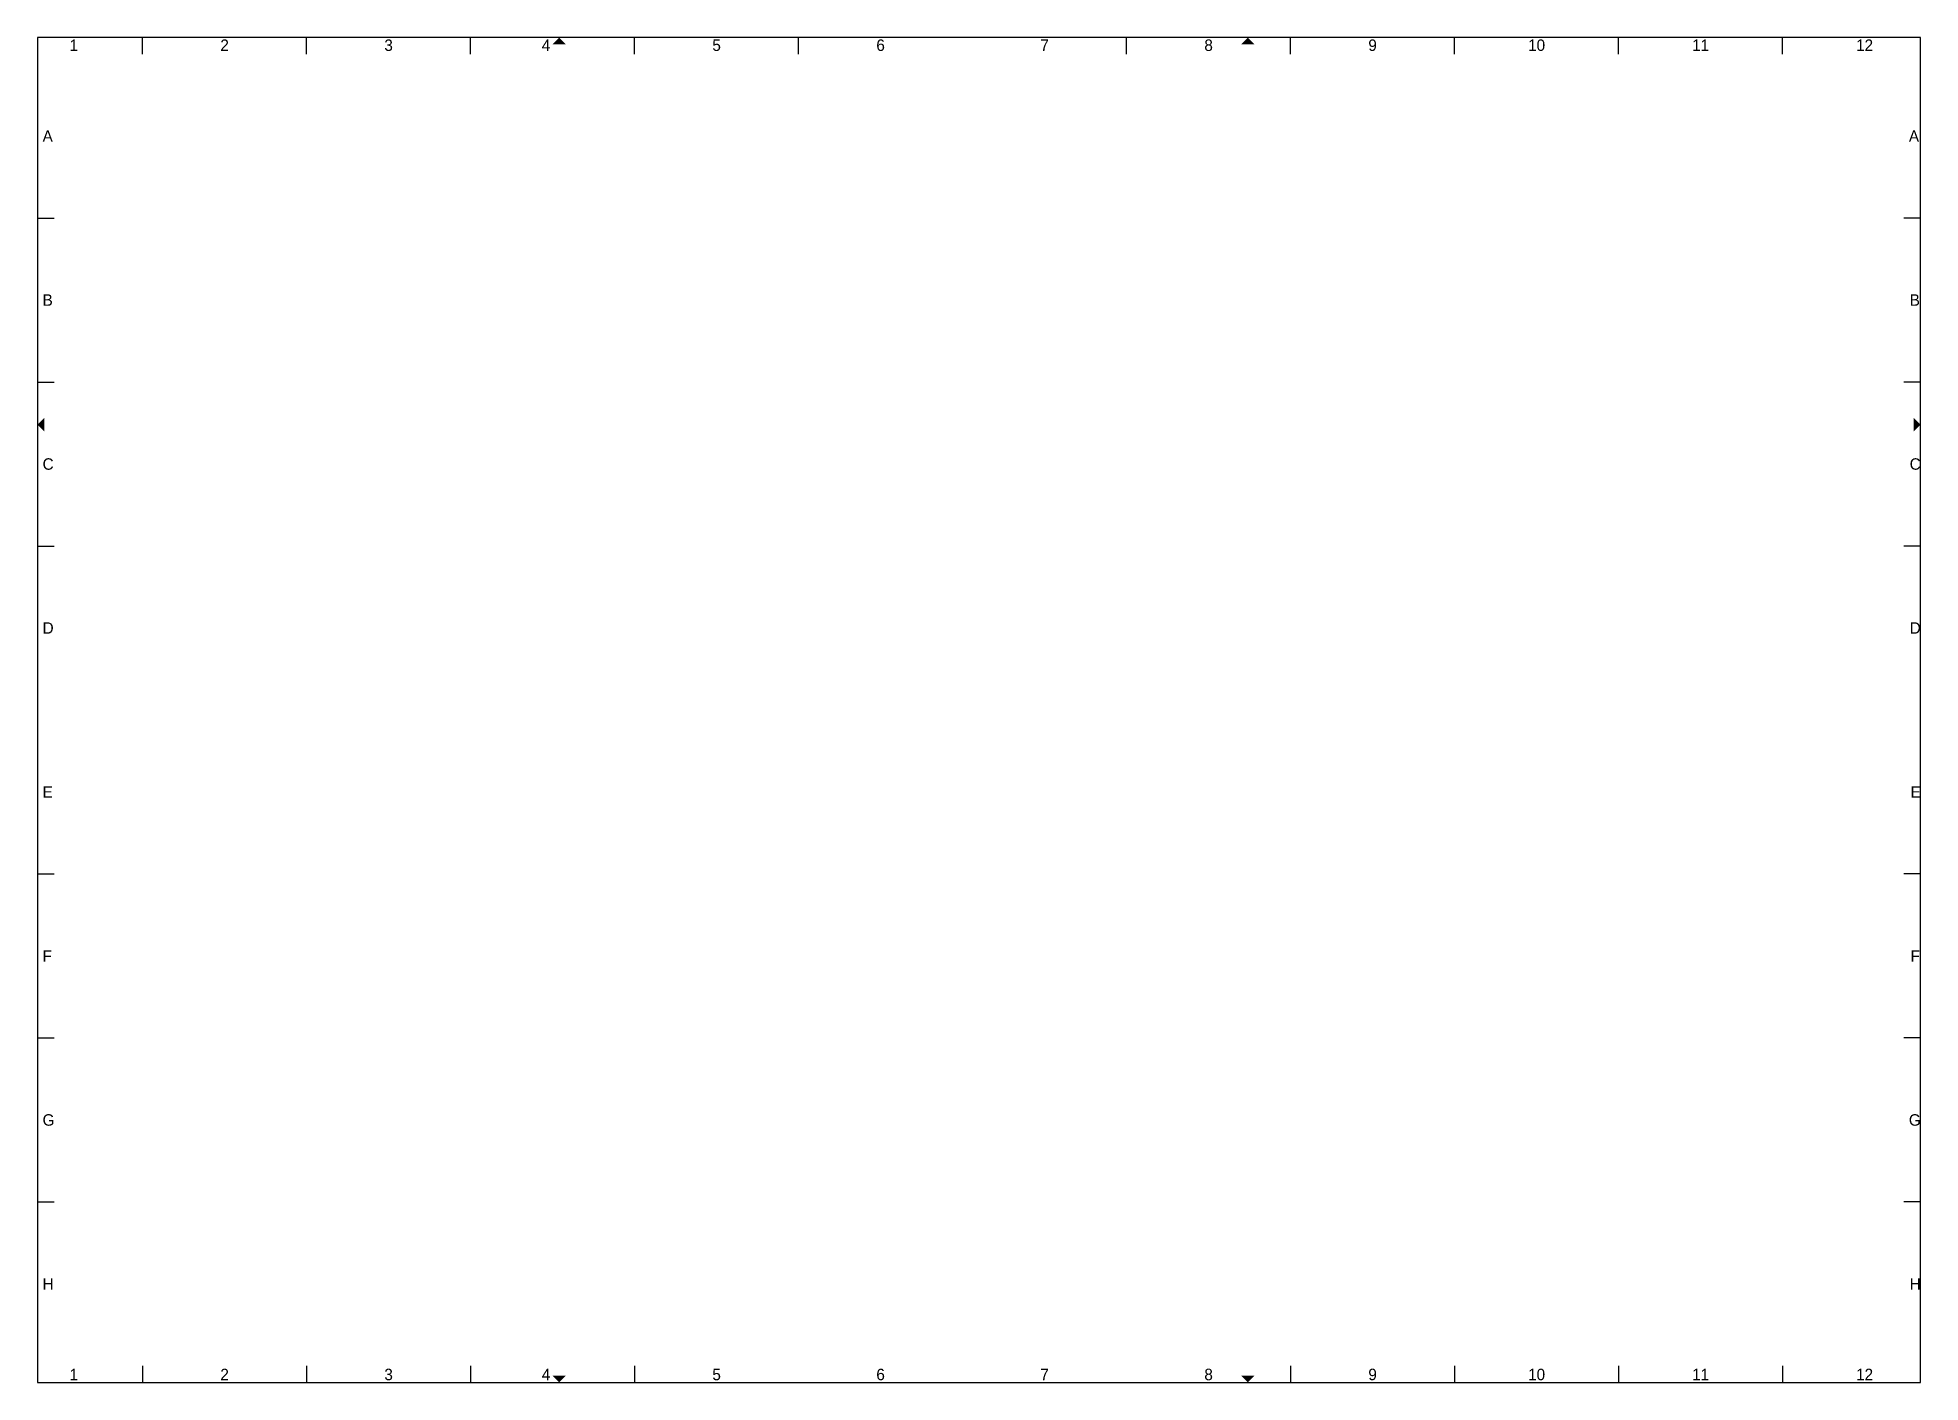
# Model space of a CAD drawing. Extents: x -5 to 569, y -5 to 405.
import ezdxf
from ezdxf.enums import TextEntityAlignment as Align

# ---------------------------------------------------------------- set-up
doc = ezdxf.new("R2010")
doc.units = 0
doc.header["$MEASUREMENT"] = 0
doc.layers.add('to-xx-rooster', color=7, linetype='CONTINUOUS', lineweight=25)
doc.layers.add('to-xx-vouwmerk', color=7, linetype='CONTINUOUS', lineweight=18)
doc.styles.add('RTW_ISO', font='iso-rtw.shx')

msp = doc.modelspace()

# ---------------------------------------------------------------- hatches: boundary and pattern name
at = {"layer": 'to-xx-vouwmerk'}
for points in [[(156, 403), (154, 405), (152, 403)], [(366, 403), (364, 405), (362, 403)], [(-3, 289), (-5, 287), (-3, 285)], [(567, 285), (569, 287), (567, 289)], [(152, -3), (154, -5), (156, -3)], [(362, -3), (364, -5), (366, -3)]]:
    msp.add_hatch(color=256, dxfattribs=at).paths.add_polyline_path(points)

# ---------------------------------------------------------------- linework, layer by layer
at = {"layer": 'to-xx-rooster'}
for p, q in [((569, 405), (-5, 405)), ((-5, 405), (-5, -5)), ((27, 400), (27, 405)), ((77, 400), (77, 405)), ((127, 400), (127, 405)), ((177, 400), (177, 405)), ((227, 400), (227, 405)), ((327, 400), (327, 405)), ((377, 400), (377, 405)), ((427, 400), (427, 405)), ((477, 400), (477, 405)), ((527, 400), (527, 405)), ((569, -5), (569, 405)), ((-5, 350), (0, 350)), ((569, 350), (564, 350)), ((-5, 300), (0, 300)), ((569, 300), (564, 300)), ((-5, 250), (0, 250)), ((569, 250), (564, 250)), ((-5, 150), (0, 150)), ((569, 150), (564, 150)), ((-5, 100), (0, 100)), ((569, 100), (564, 100)), ((-5, 50), (0, 50)), ((569, 50), (564, 50)), ((27, 0), (27, -5)), ((77, 0), (77, -5)), ((127, 0), (127, -5)), ((177, 0), (177, -5)), ((377, 0), (377, -5)), ((427, 0), (427, -5)), ((477, 0), (477, -5)), ((527, 0), (527, -5)), ((-5, -5), (569, -5))]:
    msp.add_line(p, q, dxfattribs=at)

# ---------------------------------------------------------------- texts
at = {"layer": 'to-xx-rooster', "style": 'RTW_ISO'}
for s, p in [('1', (6.04, 399.9)), ('2', (52, 399.9)), ('3', (102, 399.9)), ('4', (150, 399.9)), ('5', (202, 399.9)), ('6', (252, 399.9)), ('7', (302, 399.9)), ('8', (352, 399.9)), ('9', (402, 399.9)), ('10', (452, 399.9)), ('11', (502, 399.9)), ('12', (552, 399.9)), ('1', (6.04, -5.4)), ('2', (52, -5.4)), ('3', (102, -5.4)), ('4', (150, -5.4)), ('5', (202, -5.4)), ('6', (252, -5.4)), ('7', (302, -5.4)), ('8', (352, -5.4)), ('9', (402, -5.4)), ('10', (452, -5.4)), ('11', (502, -5.4)), ('12', (552, -5.4))]:
    msp.add_text(s, height=3.5, dxfattribs=at).set_placement(p, align=Align.BOTTOM_CENTER)
for s, p in [('A', (-3.5, 375)), ('A', (565.5, 375)), ('B', (-3.5, 325)), ('B', (565.75, 325)), ('C', (-3.5, 275)), ('C', (565.75, 275)), ('D', (-3.5, 225)), ('D', (565.75, 225)), ('E', (-3.5, 175)), ('E', (566, 175)), ('F', (-3.5, 125)), ('F', (566, 125)), ('G', (-3.5, 75)), ('G', (565.5, 75)), ('H', (-3.5, 25)), ('H', (565.75, 25))]:
    msp.add_text(s, height=3.5, dxfattribs=at).set_placement(p, align=Align.MIDDLE_LEFT)

doc.saveas('drawing.dxf')
